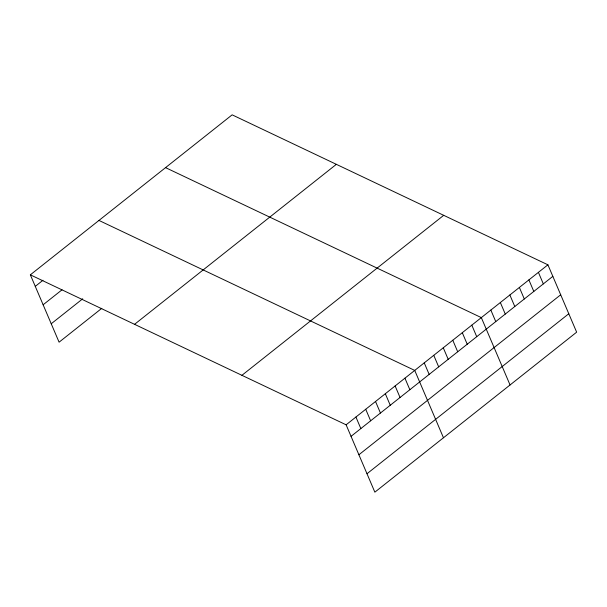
<?xml version="1.0" encoding="UTF-8"?>
<svg xmlns="http://www.w3.org/2000/svg" width="607" height="607" viewBox="0 0 607 607"><rect width="100%" height="100%" fill="white"/><g stroke="black" fill="none" stroke-linecap="round" stroke-linejoin="round"><path stroke-width="0.91" d="M30.35 274.827L232.147 114.837L547.916 264.819L576.65 332.173L374.853 492.163L346.119 424.809L30.35 274.827L59.084 342.181L101.786 308.326M35.274 286.367L42.976 280.259M43.127 304.782L62.028 289.797M51.223 323.766L82.727 298.788M134.557 324.32L336.354 164.33M241.92 375.316L443.717 215.318M346.119 424.809L547.916 264.819M351.043 436.342L552.84 276.352M358.896 454.764L560.701 294.774M366.992 473.748L568.789 313.751M165.552 167.631L481.328 317.613L510.055 384.967M98.964 220.432L414.733 370.414L443.467 437.768M538.409 272.361L543.326 283.894M528.894 279.903L533.811 291.436M519.38 287.445L524.304 298.978M509.865 294.987L514.789 306.52M500.35 302.529L505.274 314.062M490.843 310.071L495.76 321.604M471.814 325.155L476.73 336.695M462.299 332.697L467.223 344.237M452.784 340.239L457.708 351.779M443.269 347.781L448.194 359.321M433.762 355.323L438.679 366.863M424.247 362.872L429.164 374.405M404.93 378.184L409.854 389.717M395.127 385.953L400.051 397.486M385.331 393.723L390.248 405.264M375.528 401.493L380.445 413.033M365.725 409.27L370.642 420.803M355.922 417.039L360.846 428.572"/></g></svg>
